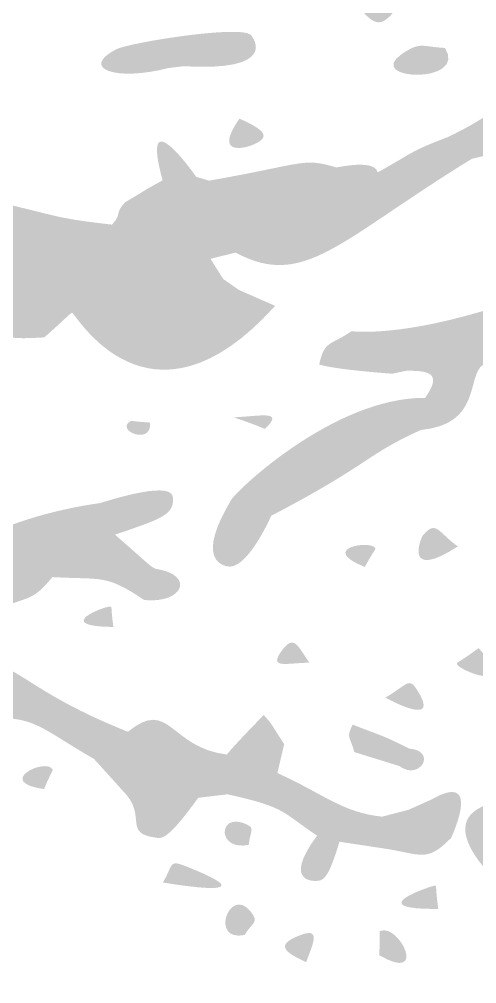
# Model space of a CAD drawing. Header units: millimetres. Extents: x 1807 to 1938, y 68 to 154.
# Drawn here: x 1814.52 to 1818.76, y 115.35 to 124.27 of the extents above; entities that cross this region are included whole.
import ezdxf

# ---------------------------------------------------------------- set-up
doc = ezdxf.new("R2010")
doc.units = ezdxf.units.MM

msp = doc.modelspace()

# ---------------------------------------------------------------- hatches: boundary and pattern name
at = {"true_color": 0x080808, "transparency": 33554687}
h = msp.add_hatch(color=18, dxfattribs=at)
edge = h.paths.add_edge_path(flags=0)
edge.add_spline(control_points=[(1818.0859, 124.4603), (1817.9211, 124.2595), (1817.8651, 124.1553), (1817.6973, 124.3508), (1817.5474, 124.5255), (1817.7389, 124.746), (1818.0859, 124.4603)], knot_values=[0, 0, 0, 0, 1, 1, 1, 2, 2, 2, 2], degree=3, periodic=1)
h = msp.add_hatch(color=18, dxfattribs=at)
edge = h.paths.add_edge_path(flags=0)
edge.add_spline(control_points=[(1815.9013, 123.8233), (1815.4132, 123.6962), (1815.0781, 123.8193), (1815.4165, 123.996), (1815.5357, 124.0582), (1816.5713, 124.2244), (1816.6636, 124.1303), (1816.6999, 124.0933), (1816.9096, 123.7892), (1816.0403, 123.8399), (1816.0403, 123.8399), (1815.9013, 123.8233), (1815.9013, 123.8233)], knot_values=[0, 0, 0, 0, 1, 1, 1, 2, 2, 2, 3, 3, 3, 4, 4, 4, 4], degree=3, periodic=1)
h = msp.add_hatch(color=18, dxfattribs=at)
edge = h.paths.add_edge_path(flags=0)
edge.add_spline(control_points=[(1818.464, 124.0091), (1818.6795, 123.6648), (1817.7074, 123.7096), (1818.0639, 123.9529), (1818.2381, 124.0717), (1818.2465, 124.02), (1818.464, 124.0091)], knot_values=[0, 0, 0, 0, 1, 1, 1, 2, 2, 2, 2], degree=3, periodic=1)
h = msp.add_hatch(color=18, dxfattribs=at)
edge = h.paths.add_edge_path(flags=0)
edge.add_spline(control_points=[(1820.0919, 123.6747), (1820.0919, 123.6747), (1820.056, 123.5039), (1820.056, 123.5039), (1819.3651, 123.2706), (1819.4448, 123.1469), (1818.7119, 122.9829), (1818.7229, 123.1514), (1818.684, 123.1389), (1818.4907, 123.1843), (1819.2881, 123.5639), (1819.2125, 123.8959), (1820.0919, 123.6747)], knot_values=[0, 0, 0, 0, 1, 1, 1, 2, 2, 2, 3, 3, 3, 4, 4, 4, 4], degree=3, periodic=1)
h = msp.add_hatch(color=18, dxfattribs=at)
edge = h.paths.add_edge_path(flags=0)
edge.add_spline(control_points=[(1816.1588, 122.8165), (1816.1588, 122.8165), (1815.8479, 122.7838), (1815.8479, 122.7838), (1815.6337, 123.5624), (1816.1467, 122.8349), (1816.1588, 122.8165)], knot_values=[0, 0, 0, 0, 1, 1, 1, 2, 2, 2, 2], degree=3, periodic=1)
h = msp.add_hatch(color=18, dxfattribs=at)
edge = h.paths.add_edge_path(flags=0)
edge.add_spline(control_points=[(1816.56, 123.355), (1816.7819, 123.2536), (1816.8799, 123.1847), (1816.6578, 123.1025), (1816.6346, 123.0939), (1816.3054, 122.9946), (1816.56, 123.355)], knot_values=[0, 0, 0, 0, 1, 1, 1, 2, 2, 2, 2], degree=3, periodic=1)
h = msp.add_hatch(color=18, dxfattribs=at)
edge = h.paths.add_edge_path(flags=0)
edge.add_spline(control_points=[(1818.4907, 123.1843), (1818.684, 123.1389), (1818.7229, 123.1514), (1818.7119, 122.9829), (1817.4841, 122.2299), (1817.161, 121.7733), (1816.524, 122.1147), (1817.2524, 122.3958), (1817.2085, 122.4294), (1817.8399, 122.857), (1818.1697, 123.0405), (1818.1388, 123.0518), (1818.4907, 123.1843)], knot_values=[0, 0, 0, 0, 1, 1, 1, 2, 2, 2, 3, 3, 3, 4, 4, 4, 4], degree=3, periodic=1)
h = msp.add_hatch(color=18, dxfattribs=at)
edge = h.paths.add_edge_path(flags=0)
edge.add_spline(control_points=[(1817.8399, 122.857), (1817.2085, 122.4294), (1817.2524, 122.3958), (1816.524, 122.1147), (1816.524, 122.1147), (1816.2915, 122.0579), (1816.2915, 122.0579), (1816.0957, 122.0475), (1816.1121, 122.0379), (1815.9324, 121.9615), (1815.9324, 121.9615), (1815.7785, 122.1452), (1815.7785, 122.1452), (1815.5262, 122.2139), (1815.5619, 122.2283), (1815.3782, 122.3739), (1815.4715, 122.4659), (1815.4031, 122.4827), (1815.4986, 122.5769), (1815.5122, 122.5904), (1815.4986, 122.5769), (1815.7114, 122.708), (1815.8661, 122.396), (1815.9629, 122.5223), (1816.152, 122.4986), (1816.152, 122.4986), (1816.3363, 122.468), (1816.3363, 122.468), (1816.3363, 122.468), (1816.5457, 122.5482), (1816.5457, 122.5482), (1816.8716, 122.6882), (1816.8895, 122.6211), (1817.1991, 122.7601), (1817.1991, 122.7601), (1817.3282, 122.8231), (1817.3282, 122.8231), (1817.3282, 122.8231), (1817.4572, 122.9029), (1817.4572, 122.9029), (1817.8499, 122.9797), (1817.8329, 122.8586), (1817.8399, 122.857)], knot_values=[0, 0, 0, 0, 1, 1, 1, 2, 2, 2, 3, 3, 3, 4, 4, 4, 5, 5, 5, 6, 6, 6, 7, 7, 7, 8, 8, 8, 9, 9, 9, 10, 10, 10, 11, 11, 11, 12, 12, 12, 13, 13, 13, 14, 14, 14, 14], degree=3, periodic=1)
h = msp.add_hatch(color=18, dxfattribs=at)
edge = h.paths.add_edge_path(flags=0)
edge.add_spline(control_points=[(1816.278, 122.7808), (1817.1531, 122.9326), (1817.1421, 122.999), (1817.4572, 122.9029), (1817.4572, 122.9029), (1817.3282, 122.8231), (1817.3282, 122.8231), (1817.3282, 122.8231), (1817.1991, 122.7601), (1817.1991, 122.7601), (1816.8895, 122.6211), (1816.8716, 122.6882), (1816.5457, 122.5482), (1816.5457, 122.5482), (1816.3363, 122.468), (1816.3363, 122.468), (1816.3363, 122.468), (1816.152, 122.4986), (1816.152, 122.4986), (1816.152, 122.4986), (1816.278, 122.7808), (1816.278, 122.7808)], knot_values=[0, 0, 0, 0, 1, 1, 1, 2, 2, 2, 3, 3, 3, 4, 4, 4, 5, 5, 5, 6, 6, 6, 7, 7, 7, 7], degree=3, periodic=1)
h = msp.add_hatch(color=18, dxfattribs=at)
edge = h.paths.add_edge_path(flags=0)
edge.add_spline(control_points=[(1812.9141, 122.4917), (1812.9141, 122.4917), (1813.0613, 122.561), (1813.0613, 122.561), (1813.0613, 122.561), (1813.1905, 122.5842), (1813.1905, 122.5842), (1813.1905, 122.5842), (1813.3803, 122.6328), (1813.3803, 122.6328), (1813.3803, 122.6328), (1813.4488, 122.6869), (1813.4488, 122.6869), (1813.4488, 122.6869), (1813.578, 122.746), (1813.578, 122.746), (1814.0056, 122.5497), (1814.0352, 122.6767), (1814.4819, 122.5451), (1814.9342, 122.4358), (1814.9113, 122.4284), (1815.3782, 122.3739), (1815.5619, 122.2283), (1815.5262, 122.2139), (1815.7785, 122.1452), (1815.7785, 122.1452), (1815.9324, 121.9615), (1815.9324, 121.9615), (1815.6241, 121.9415), (1815.6545, 121.9102), (1815.3852, 121.7849), (1815.1338, 121.7643), (1814.6565, 121.7278), (1814.5931, 121.7229), (1814.4054, 121.7778), (1814.4076, 121.773), (1814.371, 121.7937), (1814.371, 121.7937), (1814.3235, 121.8459), (1814.3235, 121.8459), (1814.3235, 121.8459), (1814.2653, 122.0101), (1814.2653, 122.0101), (1813.7539, 122.2716), (1813.8021, 122.3285), (1813.0658, 122.4399), (1813.0658, 122.4399), (1812.9141, 122.4917), (1812.9141, 122.4917)], knot_values=[0, 0, 0, 0, 1, 1, 1, 2, 2, 2, 3, 3, 3, 4, 4, 4, 5, 5, 5, 6, 6, 6, 7, 7, 7, 8, 8, 8, 9, 9, 9, 10, 10, 10, 11, 11, 11, 12, 12, 12, 13, 13, 13, 14, 14, 14, 15, 15, 15, 16, 16, 16, 16], degree=3, periodic=1)
h = msp.add_hatch(color=18, dxfattribs=at)
edge = h.paths.add_edge_path(flags=0)
edge.add_spline(control_points=[(1816.1588, 122.8165), (1816.1588, 122.8165), (1816.278, 122.7808), (1816.278, 122.7808), (1816.278, 122.7808), (1816.152, 122.4986), (1816.152, 122.4986), (1815.9629, 122.5223), (1815.8661, 122.396), (1815.7114, 122.708), (1815.7114, 122.708), (1815.8479, 122.7838), (1815.8479, 122.7838), (1815.8479, 122.7838), (1816.1588, 122.8165), (1816.1588, 122.8165)], knot_values=[0, 0, 0, 0, 1, 1, 1, 2, 2, 2, 3, 3, 3, 4, 4, 4, 5, 5, 5, 5], degree=3, periodic=1)
h = msp.add_hatch(color=18, dxfattribs=at)
edge = h.paths.add_edge_path(flags=0)
edge.add_spline(control_points=[(1816.2915, 122.0579), (1816.2915, 122.0579), (1816.4084, 121.8712), (1816.4084, 121.8712), (1816.4084, 121.8712), (1816.2896, 121.7737), (1816.2896, 121.7737), (1816.0322, 121.7662), (1816.0192, 121.7707), (1815.9324, 121.9615), (1816.1121, 122.0379), (1816.0957, 122.0475), (1816.2915, 122.0579)], knot_values=[0, 0, 0, 0, 1, 1, 1, 2, 2, 2, 3, 3, 3, 4, 4, 4, 4], degree=3, periodic=1)
h = msp.add_hatch(color=18, dxfattribs=at)
edge = h.paths.add_edge_path(flags=0)
edge.add_spline(control_points=[(1817.5971, 121.3864), (1817.7231, 121.3785), (1818.1803, 121.3498), (1819.1376, 121.6765), (1820.3024, 122.074), (1818.8665, 121.1116), (1818.8176, 121.0788), (1818.6603, 120.9734), (1818.8057, 120.5268), (1818.2409, 120.4731), (1818.2352, 120.6279), (1818.2288, 120.6111), (1818.2794, 120.7705), (1818.456, 121.0179), (1818.2839, 121.0194), (1818.1072, 121.0219), (1818.1072, 121.0219), (1817.9745, 120.9938), (1817.9745, 120.9938), (1817.4662, 121.0326), (1817.3505, 121.0648), (1817.2985, 121.0792), (1817.3456, 121.3021), (1817.4026, 121.254), (1817.5971, 121.3864)], knot_values=[0, 0, 0, 0, 1, 1, 1, 2, 2, 2, 3, 3, 3, 4, 4, 4, 5, 5, 5, 6, 6, 6, 7, 7, 7, 8, 8, 8, 8], degree=3, periodic=1)
h = msp.add_hatch(color=18, dxfattribs=at)
edge = h.paths.add_edge_path(flags=0)
edge.add_spline(control_points=[(1815.9324, 121.9615), (1816.0192, 121.7707), (1816.0322, 121.7662), (1816.2896, 121.7737), (1816.2896, 121.7737), (1816.2934, 121.5242), (1816.2934, 121.5242), (1815.8161, 121.6096), (1815.8118, 121.5508), (1815.3852, 121.7849), (1815.6545, 121.9102), (1815.6241, 121.9415), (1815.9324, 121.9615)], knot_values=[0, 0, 0, 0, 1, 1, 1, 2, 2, 2, 3, 3, 3, 4, 4, 4, 4], degree=3, periodic=1)
msp.add_hatch(color=18, dxfattribs=at).paths.add_polyline_path([(1816.4084, 121.8712), (1816.5553, 121.7689), (1816.2934, 121.5242), (1816.2896, 121.7737)], flags=0)
h = msp.add_hatch(color=18, dxfattribs=at)
edge = h.paths.add_edge_path(flags=0)
edge.add_spline(control_points=[(1814.371, 121.7937), (1814.4076, 121.773), (1814.4054, 121.7778), (1814.5931, 121.7229), (1814.6592, 121.6184), (1814.6455, 121.6233), (1814.7525, 121.3303), (1814.412, 121.3095), (1814.4244, 121.3282), (1814.0945, 121.43), (1814.0945, 121.43), (1813.9796, 121.5651), (1813.9796, 121.5651), (1813.9796, 121.5651), (1814.371, 121.7937), (1814.371, 121.7937)], knot_values=[0, 0, 0, 0, 1, 1, 1, 2, 2, 2, 3, 3, 3, 4, 4, 4, 5, 5, 5, 5], degree=3, periodic=1)
h = msp.add_hatch(color=18, dxfattribs=at)
edge = h.paths.add_edge_path(flags=0)
edge.add_spline(control_points=[(1814.5931, 121.7229), (1814.6565, 121.7278), (1815.1338, 121.7643), (1815.3852, 121.7849), (1815.8118, 121.5508), (1815.8161, 121.6096), (1816.2934, 121.5242), (1816.2934, 121.5242), (1816.5553, 121.7689), (1816.5553, 121.7689), (1816.5553, 121.7689), (1816.8906, 121.622), (1816.8906, 121.622), (1815.722, 120.3269), (1815.033, 121.5643), (1815.0106, 121.5574), (1814.9825, 121.5487), (1814.9915, 121.5406), (1814.7525, 121.3303), (1814.6455, 121.6233), (1814.6592, 121.6184), (1814.5931, 121.7229)], knot_values=[0, 0, 0, 0, 1, 1, 1, 2, 2, 2, 3, 3, 3, 4, 4, 4, 5, 5, 5, 6, 6, 6, 7, 7, 7, 7], degree=3, periodic=1)
h = msp.add_hatch(color=18, dxfattribs=at)
edge = h.paths.add_edge_path(flags=0)
edge.add_spline(control_points=[(1818.2794, 120.7705), (1818.2288, 120.6111), (1818.2352, 120.6279), (1818.2409, 120.4731), (1817.7304, 120.2446), (1817.7748, 120.1594), (1816.8543, 119.6792), (1816.8543, 119.6792), (1816.4826, 119.8253), (1816.4826, 119.8253), (1816.5153, 119.8961), (1817.4304, 120.7762), (1818.2794, 120.7705)], knot_values=[0, 0, 0, 0, 1, 1, 1, 2, 2, 2, 3, 3, 3, 4, 4, 4, 4], degree=3, periodic=1)
h = msp.add_hatch(color=18, dxfattribs=at)
edge = h.paths.add_edge_path(flags=0)
edge.add_spline(control_points=[(1816.5068, 120.5899), (1816.7634, 120.6027), (1816.9714, 120.6553), (1816.8038, 120.491), (1816.7873, 120.4748), (1816.8038, 120.491), (1816.5068, 120.5899)], knot_values=[0, 0, 0, 0, 1, 1, 1, 2, 2, 2, 2], degree=3, periodic=1)
h = msp.add_hatch(color=18, dxfattribs=at)
edge = h.paths.add_edge_path(flags=0)
edge.add_spline(control_points=[(1815.7324, 120.5417), (1815.7523, 120.3258), (1815.4054, 120.4685), (1815.5494, 120.5538), (1815.5614, 120.5609), (1815.5494, 120.5538), (1815.7324, 120.5417)], knot_values=[0, 0, 0, 0, 1, 1, 1, 2, 2, 2, 2], degree=3, periodic=1)
h = msp.add_hatch(color=18, dxfattribs=at)
edge = h.paths.add_edge_path(flags=0)
edge.add_spline(control_points=[(1815.2657, 119.796), (1815.9352, 120.0038), (1815.9417, 119.8822), (1815.9441, 119.8368), (1815.9522, 119.6862), (1815.8265, 119.6474), (1815.4067, 119.5039), (1815.4067, 119.5039), (1815.2269, 119.5416), (1815.2269, 119.5416), (1815.2683, 119.6764), (1815.2712, 119.6635), (1815.2657, 119.796)], knot_values=[0, 0, 0, 0, 1, 1, 1, 2, 2, 2, 3, 3, 3, 4, 4, 4, 4], degree=3, periodic=1)
h = msp.add_hatch(color=18, dxfattribs=at)
edge = h.paths.add_edge_path(flags=0)
edge.add_spline(control_points=[(1815.2657, 119.796), (1815.2712, 119.6635), (1815.2683, 119.6764), (1815.2269, 119.5416), (1814.8989, 119.3849), (1814.7591, 119.4318), (1814.8275, 119.1116), (1814.6533, 118.9045), (1814.6369, 118.9356), (1814.3723, 118.838), (1814.322, 118.9457), (1814.3224, 118.9319), (1814.0812, 119.2944), (1814.0812, 119.2944), (1814.1646, 119.4667), (1814.1646, 119.4667), (1814.6056, 119.7033), (1815.1734, 119.783), (1815.2657, 119.796)], knot_values=[0, 0, 0, 0, 1, 1, 1, 2, 2, 2, 3, 3, 3, 4, 4, 4, 5, 5, 5, 6, 6, 6, 6], degree=3, periodic=1)
h = msp.add_hatch(color=18, dxfattribs=at)
edge = h.paths.add_edge_path(flags=0)
edge.add_spline(control_points=[(1816.4826, 119.8253), (1816.4826, 119.8253), (1816.8543, 119.6792), (1816.8543, 119.6792), (1816.8346, 119.6357), (1816.6194, 119.1611), (1816.4411, 119.2118), (1816.3852, 119.2277), (1816.1627, 119.291), (1816.4826, 119.8253)], knot_values=[0, 0, 0, 0, 1, 1, 1, 2, 2, 2, 3, 3, 3, 3], degree=3, periodic=1)
h = msp.add_hatch(color=18, dxfattribs=at)
edge = h.paths.add_edge_path(flags=0)
edge.add_spline(control_points=[(1818.5831, 119.3953), (1818.0742, 119.0682), (1818.2417, 119.477), (1818.2575, 119.496), (1818.3836, 119.6478), (1818.4001, 119.5232), (1818.5831, 119.3953)], knot_values=[0, 0, 0, 0, 1, 1, 1, 2, 2, 2, 2], degree=3, periodic=1)
h = msp.add_hatch(color=18, dxfattribs=at)
edge = h.paths.add_edge_path(flags=0)
edge.add_spline(control_points=[(1815.2269, 119.5416), (1815.2269, 119.5416), (1815.4067, 119.5039), (1815.4067, 119.5039), (1815.7356, 119.2174), (1815.7287, 119.2143), (1815.7846, 119.1875), (1815.7846, 119.1875), (1815.6788, 118.8988), (1815.6788, 118.8988), (1815.3125, 119.1427), (1815.2936, 119.0839), (1814.8275, 119.1116), (1814.7591, 119.4318), (1814.8989, 119.3849), (1815.2269, 119.5416)], knot_values=[0, 0, 0, 0, 1, 1, 1, 2, 2, 2, 3, 3, 3, 4, 4, 4, 5, 5, 5, 5], degree=3, periodic=1)
h = msp.add_hatch(color=18, dxfattribs=at)
edge = h.paths.add_edge_path(flags=0)
edge.add_spline(control_points=[(1817.721, 119.2054), (1817.2847, 119.3789), (1817.7748, 119.456), (1817.8169, 119.3803), (1817.8247, 119.3663), (1817.8169, 119.3803), (1817.721, 119.2054)], knot_values=[0, 0, 0, 0, 1, 1, 1, 2, 2, 2, 2], degree=3, periodic=1)
h = msp.add_hatch(color=18, dxfattribs=at)
edge = h.paths.add_edge_path(flags=0)
edge.add_spline(control_points=[(1815.7846, 119.1875), (1816.149, 119.1339), (1816.0441, 118.8648), (1815.6788, 118.8988), (1815.6788, 118.8988), (1815.7846, 119.1875), (1815.7846, 119.1875)], knot_values=[0, 0, 0, 0, 1, 1, 1, 2, 2, 2, 2], degree=3, periodic=1)
h = msp.add_hatch(color=18, dxfattribs=at)
edge = h.paths.add_edge_path(flags=0)
edge.add_spline(control_points=[(1812.8087, 118.9896), (1813.0498, 118.6615), (1813.0119, 118.5312), (1813.4717, 118.6116), (1813.6487, 118.4509), (1813.6063, 118.4095), (1813.827, 118.3776), (1814.5442, 118.3876), (1814.4141, 118.1247), (1815.527, 117.6795), (1815.527, 117.6795), (1815.2138, 117.4274), (1815.2138, 117.4274), (1814.6389, 117.757), (1814.6664, 117.8592), (1813.9826, 117.7849), (1813.4527, 117.8735), (1813.4757, 117.9964), (1812.9482, 117.8813), (1812.4619, 117.7751), (1812.3661, 118.2418), (1812.0464, 118.4441), (1812.0261, 118.6631), (1812.0105, 118.6539), (1812.0416, 118.7404), (1812.1137, 118.7499), (1812.0976, 118.7641), (1812.1581, 118.7721), (1812.1909, 118.7764), (1812.1886, 118.7757), (1812.5701, 118.8204), (1812.5875, 118.8354), (1812.5881, 118.8294), (1812.8087, 118.9896)], knot_values=[0, 0, 0, 0, 1, 1, 1, 2, 2, 2, 3, 3, 3, 4, 4, 4, 5, 5, 5, 6, 6, 6, 7, 7, 7, 8, 8, 8, 9, 9, 9, 10, 10, 10, 11, 11, 11, 11], degree=3, periodic=1)
h = msp.add_hatch(color=18, dxfattribs=at)
edge = h.paths.add_edge_path(flags=0)
edge.add_spline(control_points=[(1815.3921, 118.6498), (1814.802, 118.6536), (1815.3406, 118.8559), (1815.3667, 118.8377), (1815.3806, 118.828), (1815.3667, 118.8377), (1815.3921, 118.6498)], knot_values=[0, 0, 0, 0, 1, 1, 1, 2, 2, 2, 2], degree=3, periodic=1)
h = msp.add_hatch(color=18, dxfattribs=at)
edge = h.paths.add_edge_path(flags=0)
edge.add_spline(control_points=[(1817.2066, 118.3196), (1816.9916, 118.3153), (1816.8285, 118.2604), (1816.9493, 118.4272), (1817.0646, 118.5863), (1817.0975, 118.4775), (1817.2066, 118.3196)], knot_values=[0, 0, 0, 0, 1, 1, 1, 2, 2, 2, 2], degree=3, periodic=1)
h = msp.add_hatch(color=18, dxfattribs=at)
edge = h.paths.add_edge_path(flags=0)
edge.add_spline(control_points=[(1818.7767, 118.4546), (1819.1526, 118.0155), (1818.5776, 118.2539), (1818.5735, 118.3076), (1818.5721, 118.3255), (1818.5735, 118.3076), (1818.7767, 118.4546)], knot_values=[0, 0, 0, 0, 1, 1, 1, 2, 2, 2, 2], degree=3, periodic=1)
h = msp.add_hatch(color=18, dxfattribs=at)
edge = h.paths.add_edge_path(flags=0)
edge.add_spline(control_points=[(1817.9111, 117.9959), (1818.1049, 118.1078), (1818.1267, 118.1865), (1818.1979, 118.0784), (1818.4475, 117.6995), (1817.9314, 117.9847), (1817.9111, 117.9959)], knot_values=[0, 0, 0, 0, 1, 1, 1, 2, 2, 2, 2], degree=3, periodic=1)
h = msp.add_hatch(color=18, dxfattribs=at)
edge = h.paths.add_edge_path(flags=0)
edge.add_spline(control_points=[(1815.527, 117.6795), (1815.9151, 117.9991), (1815.9101, 117.5334), (1816.4432, 117.4691), (1816.4432, 117.4691), (1816.5837, 117.354), (1816.5837, 117.354), (1816.4947, 117.2152), (1816.5013, 117.2265), (1816.4947, 117.2152), (1816.4567, 117.1509), (1816.4814, 117.1548), (1816.4495, 117.1008), (1816.4495, 117.1008), (1816.1779, 117.0686), (1816.1779, 117.0686), (1816.1251, 117.073), (1815.7939, 117.1008), (1815.5155, 117.0932), (1815.5155, 117.0932), (1815.2138, 117.4274), (1815.2138, 117.4274), (1815.2138, 117.4274), (1815.527, 117.6795), (1815.527, 117.6795)], knot_values=[0, 0, 0, 0, 1, 1, 1, 2, 2, 2, 3, 3, 3, 4, 4, 4, 5, 5, 5, 6, 6, 6, 7, 7, 7, 8, 8, 8, 8], degree=3, periodic=1)
h = msp.add_hatch(color=18, dxfattribs=at)
edge = h.paths.add_edge_path(flags=0)
edge.add_spline(control_points=[(1816.7851, 117.8348), (1816.8651, 117.7466), (1816.8471, 117.7594), (1816.974, 117.5654), (1816.974, 117.5654), (1816.911, 117.2976), (1816.911, 117.2976), (1816.911, 117.2976), (1816.5837, 117.354), (1816.5837, 117.354), (1816.5837, 117.354), (1816.4432, 117.4691), (1816.4432, 117.4691), (1816.5123, 117.5574), (1816.7569, 117.8061), (1816.7851, 117.8348)], knot_values=[0, 0, 0, 0, 1, 1, 1, 2, 2, 2, 3, 3, 3, 4, 4, 4, 5, 5, 5, 5], degree=3, periodic=1)
h = msp.add_hatch(color=18, dxfattribs=at)
edge = h.paths.add_edge_path(flags=0)
edge.add_spline(control_points=[(1817.6087, 117.7457), (1817.8862, 117.6372), (1817.8698, 117.6554), (1818.1338, 117.5234), (1818.1338, 117.5234), (1818.0389, 117.3631), (1818.0389, 117.3631), (1818.0389, 117.3631), (1817.6239, 117.4916), (1817.6239, 117.4916), (1817.5891, 117.6302), (1817.5417, 117.6205), (1817.6087, 117.7457)], knot_values=[0, 0, 0, 0, 1, 1, 1, 2, 2, 2, 3, 3, 3, 4, 4, 4, 4], degree=3, periodic=1)
h = msp.add_hatch(color=18, dxfattribs=at)
edge = h.paths.add_edge_path(flags=0)
edge.add_spline(control_points=[(1818.1338, 117.5234), (1818.3937, 117.5052), (1818.2337, 117.2188), (1818.0389, 117.3631), (1818.0389, 117.3631), (1818.1338, 117.5234), (1818.1338, 117.5234)], knot_values=[0, 0, 0, 0, 1, 1, 1, 2, 2, 2, 2], degree=3, periodic=1)
h = msp.add_hatch(color=18, dxfattribs=at)
edge = h.paths.add_edge_path(flags=0)
edge.add_spline(control_points=[(1814.7486, 117.1494), (1814.2886, 117.214), (1814.7641, 117.4419), (1814.8279, 117.3327), (1814.8361, 117.3187), (1814.8279, 117.3327), (1814.7486, 117.1494)], knot_values=[0, 0, 0, 0, 1, 1, 1, 2, 2, 2, 2], degree=3, periodic=1)
h = msp.add_hatch(color=18, dxfattribs=at)
edge = h.paths.add_edge_path(flags=0)
edge.add_spline(control_points=[(1816.5837, 117.354), (1816.5837, 117.354), (1816.911, 117.2976), (1816.911, 117.2976), (1817.3209, 117.1156), (1817.5059, 116.9333), (1817.8806, 116.8939), (1817.8744, 116.8574), (1817.877, 116.8607), (1817.8776, 116.6028), (1817.8776, 116.6028), (1817.4858, 116.6619), (1817.4858, 116.6619), (1817.4858, 116.6619), (1817.279, 116.7181), (1817.279, 116.7181), (1816.9493, 116.937), (1816.9957, 116.9811), (1816.4495, 117.1008), (1816.4814, 117.1548), (1816.4567, 117.1509), (1816.4947, 117.2152), (1816.5013, 117.2265), (1816.4947, 117.2152), (1816.5837, 117.354)], knot_values=[0, 0, 0, 0, 1, 1, 1, 2, 2, 2, 3, 3, 3, 4, 4, 4, 5, 5, 5, 6, 6, 6, 7, 7, 7, 8, 8, 8, 8], degree=3, periodic=1)
h = msp.add_hatch(color=18, dxfattribs=at)
edge = h.paths.add_edge_path(flags=0)
edge.add_spline(control_points=[(1818.333, 117.0503), (1818.8117, 117.3275), (1818.5335, 116.7261), (1818.5202, 116.6973), (1818.5202, 116.6973), (1818.1266, 116.958), (1818.1266, 116.958), (1818.1266, 116.958), (1818.333, 117.0503), (1818.333, 117.0503)], knot_values=[0, 0, 0, 0, 1, 1, 1, 2, 2, 2, 3, 3, 3, 3], degree=3, periodic=1)
h = msp.add_hatch(color=18, dxfattribs=at)
edge = h.paths.add_edge_path(flags=0)
edge.add_spline(control_points=[(1815.5155, 117.0932), (1815.7939, 117.1008), (1816.1251, 117.073), (1816.1779, 117.0686), (1815.9014, 116.6853), (1815.8426, 116.6925), (1815.7962, 116.6982), (1815.485, 116.7365), (1815.6908, 116.8792), (1815.5155, 117.0932)], knot_values=[0, 0, 0, 0, 1, 1, 1, 2, 2, 2, 3, 3, 3, 3], degree=3, periodic=1)
h = msp.add_hatch(color=18, dxfattribs=at)
edge = h.paths.add_edge_path(flags=0)
edge.add_spline(control_points=[(1819.1571, 116.5074), (1819.1571, 116.5074), (1818.9915, 116.3734), (1818.9915, 116.3734), (1818.9915, 116.3734), (1818.9875, 116.2563), (1818.9875, 116.2563), (1818.9344, 116.3041), (1818.161, 116.9992), (1819.1567, 117.0567), (1819.638, 117.0846), (1818.9726, 116.7412), (1819.1571, 116.5074)], knot_values=[0, 0, 0, 0, 1, 1, 1, 2, 2, 2, 3, 3, 3, 4, 4, 4, 4], degree=3, periodic=1)
h = msp.add_hatch(color=18, dxfattribs=at)
edge = h.paths.add_edge_path(flags=0)
edge.add_spline(control_points=[(1817.8806, 116.8939), (1817.8806, 116.8939), (1818.1266, 116.958), (1818.1266, 116.958), (1818.1266, 116.958), (1818.5202, 116.6973), (1818.5202, 116.6973), (1818.2904, 116.461), (1818.24, 116.5504), (1817.8776, 116.6028), (1817.877, 116.8607), (1817.8744, 116.8574), (1817.8806, 116.8939)], knot_values=[0, 0, 0, 0, 1, 1, 1, 2, 2, 2, 3, 3, 3, 4, 4, 4, 4], degree=3, periodic=1)
h = msp.add_hatch(color=18, dxfattribs=at)
edge = h.paths.add_edge_path(flags=0)
edge.add_spline(control_points=[(1816.6461, 116.6329), (1816.3522, 116.5742), (1816.3624, 116.9228), (1816.5994, 116.8337), (1816.7177, 116.7892), (1816.6587, 116.7739), (1816.6461, 116.6329)], knot_values=[0, 0, 0, 0, 1, 1, 1, 2, 2, 2, 2], degree=3, periodic=1)
h = msp.add_hatch(color=18, dxfattribs=at)
edge = h.paths.add_edge_path(flags=0)
edge.add_spline(control_points=[(1817.279, 116.7181), (1817.279, 116.7181), (1817.4858, 116.6619), (1817.4858, 116.6619), (1817.3937, 116.3492), (1817.3474, 116.3242), (1817.3167, 116.3076), (1817.2836, 116.2897), (1816.9347, 116.2585), (1817.279, 116.7181)], knot_values=[0, 0, 0, 0, 1, 1, 1, 2, 2, 2, 3, 3, 3, 3], degree=3, periodic=1)
h = msp.add_hatch(color=18, dxfattribs=at)
edge = h.paths.add_edge_path(flags=0)
edge.add_spline(control_points=[(1815.8506, 116.2848), (1815.9406, 116.4298), (1815.9039, 116.4967), (1816.0371, 116.445), (1816.9273, 116.0995), (1815.8716, 116.2812), (1815.8506, 116.2848)], knot_values=[0, 0, 0, 0, 1, 1, 1, 2, 2, 2, 2], degree=3, periodic=1)
h = msp.add_hatch(color=18, dxfattribs=at)
edge = h.paths.add_edge_path(flags=0)
edge.add_spline(control_points=[(1816.6066, 115.7988), (1816.2817, 115.7329), (1816.4661, 116.2508), (1816.6585, 116.0217), (1816.7518, 115.9106), (1816.6739, 115.9136), (1816.6066, 115.7988)], knot_values=[0, 0, 0, 0, 1, 1, 1, 2, 2, 2, 2], degree=3, periodic=1)
h = msp.add_hatch(color=18, dxfattribs=at)
edge = h.paths.add_edge_path(flags=0)
edge.add_spline(control_points=[(1818.4015, 116.04), (1817.6524, 116.0335), (1818.3652, 116.2606), (1818.3718, 116.2567), (1818.3888, 116.2465), (1818.3718, 116.2567), (1818.4015, 116.04)], knot_values=[0, 0, 0, 0, 1, 1, 1, 2, 2, 2, 2], degree=3, periodic=1)
h = msp.add_hatch(color=18, dxfattribs=at)
edge = h.paths.add_edge_path(flags=0)
edge.add_spline(control_points=[(1817.1772, 115.5471), (1816.9816, 115.6379), (1816.8924, 115.7037), (1817.1026, 115.7893), (1817.3208, 115.8782), (1817.2477, 115.7373), (1817.1772, 115.5471)], knot_values=[0, 0, 0, 0, 1, 1, 1, 2, 2, 2, 2], degree=3, periodic=1)
h = msp.add_hatch(color=18, dxfattribs=at)
edge = h.paths.add_edge_path(flags=0)
edge.add_spline(control_points=[(1817.8543, 115.6118), (1817.8671, 115.8369), (1817.8473, 115.8296), (1817.8671, 115.8369), (1818.0442, 115.9014), (1818.3092, 115.3478), (1817.8543, 115.6118)], knot_values=[0, 0, 0, 0, 1, 1, 1, 2, 2, 2, 2], degree=3, periodic=1)

doc.saveas('drawing.dxf')
